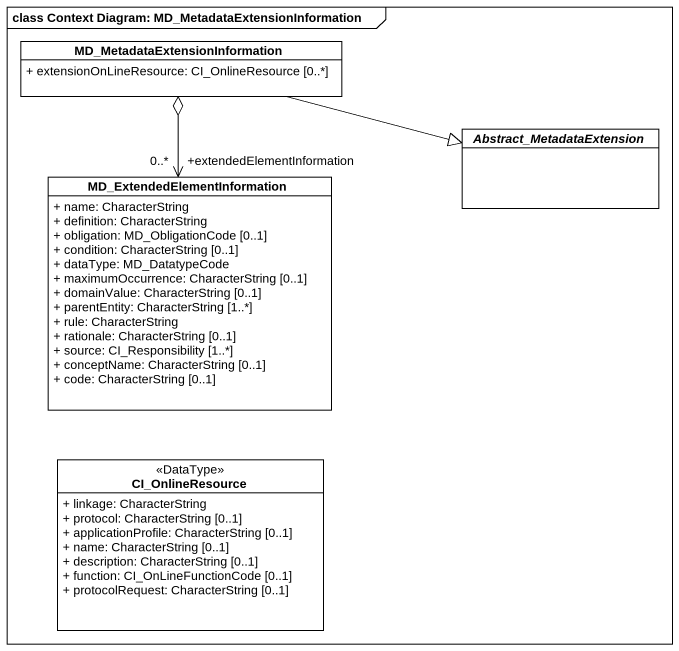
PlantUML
@startuml
mainframe class Context Diagram: MD_MetadataExtensionInformation
hide circle
hide empty members
skinparam classAttributeIconSize 0
class "MD_MetadataExtensionInformation" as MD_MetadataExtensionInformat #FFFFFF {
  + extensionOnLineResource: CI_OnlineResource [0..*]
}
abstract class Abstract_MetadataExtension #FFFFFF
class "MD_ExtendedElementInformation" as MD_ExtendedElementInformatio #FFFFFF {
  + name: CharacterString
  + definition: CharacterString
  + obligation: MD_ObligationCode [0..1]
  + condition: CharacterString [0..1]
  + dataType: MD_DatatypeCode
  + maximumOccurrence: CharacterString [0..1]
  + domainValue: CharacterString [0..1]
  + parentEntity: CharacterString [1..*]
  + rule: CharacterString
  + rationale: CharacterString [0..1]
  + source: CI_Responsibility [1..*]
  + conceptName: CharacterString [0..1]
  + code: CharacterString [0..1]
}
class CI_OnlineResource <<DataType>> #FFFFFF {
  + linkage: CharacterString
  + protocol: CharacterString [0..1]
  + applicationProfile: CharacterString [0..1]
  + name: CharacterString [0..1]
  + description: CharacterString [0..1]
  + function: CI_OnLineFunctionCode [0..1]
  + protocolRequest: CharacterString [0..1]
}
MD_MetadataExtensionInformat -right-|> Abstract_MetadataExtension
MD_ExtendedElementInformatio "+extendedElementInformation\n0..*" <-up-o MD_MetadataExtensionInformat
@enduml
